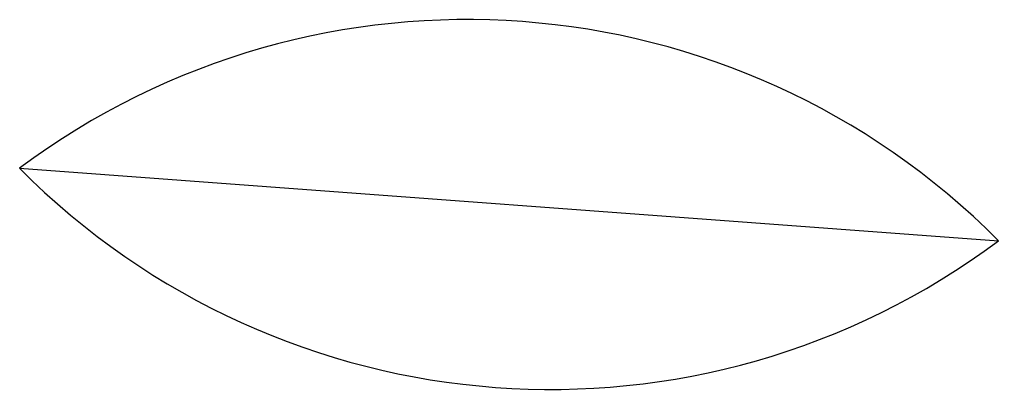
# Model space of a CAD drawing. Extents: x 0 to 0.132, y -0.03 to 0.02.
import ezdxf

# ---------------------------------------------------------------- set-up
doc = ezdxf.new("R2010")
doc.units = 0
doc.layers.get('0').update_dxf_attribs({"linetype": 'CONTINUOUS'})

msp = doc.modelspace()

# ---------------------------------------------------------------- linework, layer by layer
at = {"color": 0}
msp.add_line((0, 0), (0.1321827509515074, -0.00979813585637146), dxfattribs=at)
for centre, start, end in [((0.06045592846458447, -0.08092464051637194), 44.75922524125053, 126.7621042314081), ((0.07172682248692297, 0.07112650466000048), 224.7592252412526, 306.7621042314103)]:
    msp.add_arc(centre, 0.1010134482592243, start, end, dxfattribs=at)

doc.saveas('drawing.dxf')
